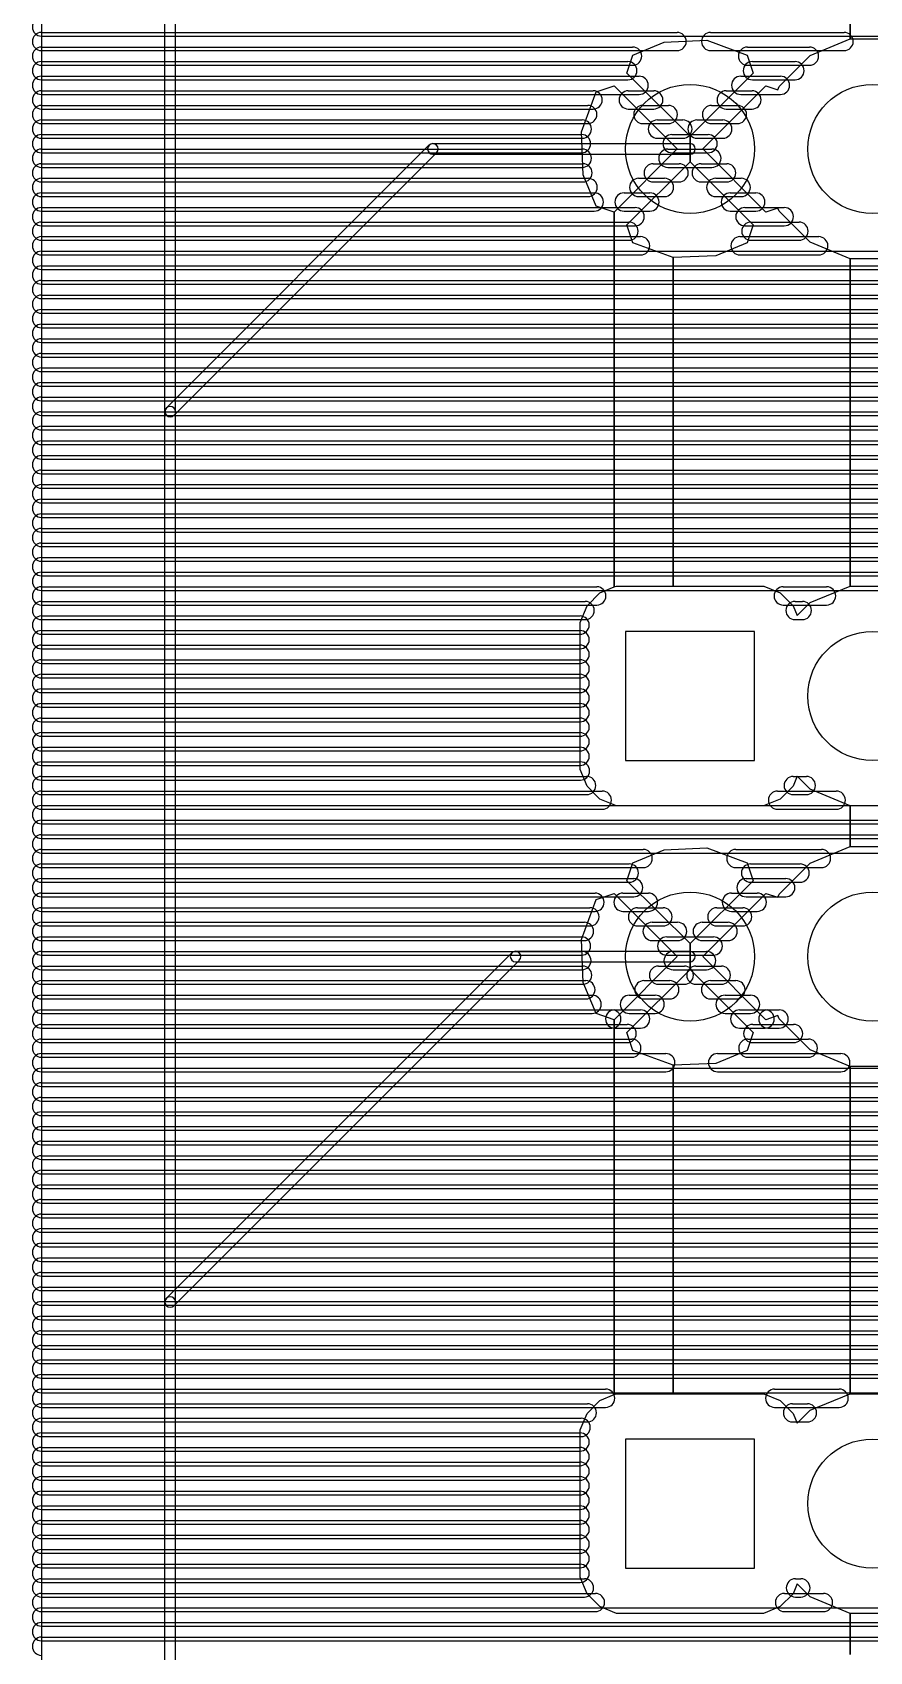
# Model space of a CAD drawing. Extents: x 25909 to 94169, y 14485 to 72115.
# Drawn here: x 77000 to 81592, y 50910 to 59790 of the extents above; entities that cross this region are included whole.
import ezdxf

# ---------------------------------------------------------------- set-up
doc = ezdxf.new("R2010")
doc.units = 0
doc.layers.add('BLACK', color=1, linetype='CONTINUOUS')

msp = doc.modelspace()

# ---------------------------------------------------------------- linework, layer by layer
at = {"layer": 'BLACK'}
for p, q in [((77050, 68150), (77050, 24288)), ((77727, 50702), (77727, 65820)), ((77785, 50702), (77785, 65820)), ((81486, 59754), (81486, 59977)), ((81486, 59977), (81486, 59754)), ((77050, 59790), (80536, 59790)), ((77050, 59790), (80536, 59790)), ((77050, 59770), (85948, 59770)), ((77050, 59770), (85948, 59770)), ((80720, 59790), (81452, 59790)), ((80720, 59790), (81452, 59790)), ((77050, 59710), (80292, 59710)), ((77050, 59710), (80292, 59710)), ((77050, 59690), (80536, 59690)), ((77050, 59690), (80536, 59690)), ((80294, 59666), (80465, 59737)), ((80465, 59737), (80700, 59747)), ((80700, 59747), (80920, 59666)), ((80720, 59690), (81452, 59690)), ((80720, 59690), (81452, 59690)), ((80922, 59710), (81262, 59710)), ((80922, 59710), (81262, 59710)), ((81266, 59663), (81486, 59754)), ((81486, 59754), (81728, 59754)), ((77050, 59630), (80266, 59630)), ((77050, 59630), (80266, 59630)), ((77050, 59610), (80292, 59610)), ((77050, 59610), (80292, 59610)), ((80261, 59567), (80294, 59666)), ((80920, 59666), (80953, 59567)), ((80922, 59610), (81262, 59610)), ((80922, 59610), (81262, 59610)), ((80949, 59630), (81183, 59630)), ((80949, 59630), (81183, 59630)), ((81096, 59493), (81266, 59663)), ((77050, 59550), (80328, 59550)), ((77050, 59550), (80328, 59550)), ((77050, 59530), (80266, 59530)), ((77050, 59530), (80266, 59530)), ((80092, 59464), (80191, 59497)), ((80191, 59497), (80536, 59151)), ((80607, 59222), (80261, 59567)), ((80953, 59567), (80607, 59222)), ((80678, 59151), (81023, 59497)), ((80885, 59550), (81103, 59550)), ((80885, 59550), (81103, 59550)), ((80949, 59530), (81183, 59530)), ((80949, 59530), (81183, 59530)), ((81023, 59497), (81088, 59476)), ((77050, 59470), (80076, 59470)), ((77050, 59470), (80076, 59470)), ((77050, 59450), (80328, 59450)), ((77050, 59450), (80328, 59450)), ((80011, 59244), (80092, 59464)), ((80268, 59470), (80408, 59470)), ((80268, 59470), (80408, 59470)), ((80805, 59470), (80947, 59470)), ((80805, 59470), (80947, 59470)), ((80885, 59450), (81103, 59450)), ((80885, 59450), (81103, 59450)), ((81088, 59476), (81096, 59493)), ((77050, 59390), (80046, 59390)), ((77050, 59390), (80046, 59390)), ((77050, 59370), (80076, 59370)), ((77050, 59370), (80076, 59370)), ((80268, 59370), (80408, 59370)), ((80268, 59370), (80408, 59370)), ((80348, 59390), (80488, 59390)), ((80348, 59390), (80488, 59390)), ((80725, 59390), (80867, 59390)), ((80725, 59390), (80867, 59390)), ((80805, 59370), (80947, 59370)), ((80805, 59370), (80947, 59370)), ((77050, 59310), (80016, 59310)), ((77050, 59310), (80016, 59310)), ((77050, 59290), (80046, 59290)), ((77050, 59290), (80046, 59290)), ((77050, 59230), (80012, 59230)), ((77050, 59230), (80012, 59230)), ((80021, 59009), (80011, 59244)), ((80348, 59290), (80488, 59290)), ((80348, 59290), (80488, 59290)), ((80428, 59310), (80568, 59310)), ((80428, 59310), (80568, 59310)), ((80508, 59230), (80706, 59230)), ((80508, 59230), (80706, 59230)), ((80645, 59310), (80787, 59310)), ((80645, 59310), (80787, 59310)), ((80725, 59290), (80867, 59290)), ((80725, 59290), (80867, 59290)), ((77050, 59210), (80016, 59210)), ((77050, 59210), (80016, 59210)), ((77050, 59150), (80016, 59150)), ((77050, 59150), (80016, 59150)), ((79175, 59171), (77736, 57732)), ((79197, 59180), (80607, 59180)), ((80536, 59151), (80191, 58805)), ((80428, 59210), (80568, 59210)), ((80428, 59210), (80568, 59210)), ((80485, 59150), (80727, 59150)), ((80485, 59150), (80727, 59150)), ((80607, 59080), (80607, 59222)), ((80607, 59222), (80607, 59080)), ((80645, 59210), (80787, 59210)), ((80645, 59210), (80787, 59210)), ((81023, 58805), (80678, 59151)), ((77050, 59130), (80012, 59130)), ((77050, 59130), (80012, 59130)), ((77050, 59070), (80020, 59070)), ((77050, 59070), (80020, 59070)), ((79216, 59130), (77777, 57691)), ((79197, 59122), (80607, 59122)), ((80261, 58735), (80607, 59080)), ((80405, 59070), (80547, 59070)), ((80405, 59070), (80547, 59070)), ((80508, 59130), (80706, 59130)), ((80508, 59130), (80706, 59130)), ((80607, 59080), (80953, 58735)), ((80668, 59070), (80808, 59070)), ((80668, 59070), (80808, 59070)), ((77050, 59050), (80016, 59050)), ((77050, 59050), (80016, 59050)), ((77050, 58990), (80048, 58990)), ((77050, 58990), (80048, 58990)), ((77050, 58970), (80020, 58970)), ((77050, 58970), (80020, 58970)), ((80092, 58838), (80021, 59009)), ((80325, 58990), (80467, 58990)), ((80325, 58990), (80467, 58990)), ((80405, 58970), (80547, 58970)), ((80405, 58970), (80547, 58970)), ((80485, 59050), (80727, 59050)), ((80485, 59050), (80727, 59050)), ((80668, 58970), (80808, 58970)), ((80668, 58970), (80808, 58970)), ((80748, 58990), (80888, 58990)), ((80748, 58990), (80888, 58990)), ((77050, 58910), (80082, 58910)), ((77050, 58910), (80082, 58910)), ((77050, 58890), (80048, 58890)), ((77050, 58890), (80048, 58890)), ((80245, 58910), (80387, 58910)), ((80245, 58910), (80387, 58910)), ((80325, 58890), (80467, 58890)), ((80325, 58890), (80467, 58890)), ((80748, 58890), (80888, 58890)), ((80748, 58890), (80888, 58890)), ((80828, 58910), (80968, 58910)), ((80828, 58910), (80968, 58910)), ((77050, 58830), (80306, 58830)), ((77050, 58830), (80306, 58830)), ((77050, 58810), (80082, 58810)), ((77050, 58810), (80082, 58810)), ((80191, 58805), (80092, 58838)), ((80191, 56749), (80191, 58805)), ((80191, 58805), (80191, 56749)), ((80245, 58810), (80387, 58810)), ((80245, 58810), (80387, 58810)), ((80828, 58810), (80968, 58810)), ((80828, 58810), (80968, 58810)), ((80908, 58830), (81124, 58830)), ((80908, 58830), (81124, 58830)), ((81088, 58827), (81023, 58805)), ((81095, 58810), (81088, 58827)), ((81265, 58640), (81095, 58810)), ((77050, 58750), (80272, 58750)), ((77050, 58750), (80272, 58750)), ((77050, 58730), (80306, 58730)), ((77050, 58730), (80306, 58730)), ((80294, 58636), (80261, 58735)), ((80908, 58730), (81124, 58730)), ((80908, 58730), (81124, 58730)), ((80953, 58735), (80920, 58636)), ((80941, 58750), (81205, 58750)), ((80941, 58750), (81205, 58750)), ((77050, 58670), (80336, 58670)), ((77050, 58670), (80336, 58670)), ((77050, 58650), (80272, 58650)), ((77050, 58650), (80272, 58650)), ((80514, 58555), (80294, 58636)), ((80920, 58636), (80749, 58565)), ((80881, 58670), (81313, 58670)), ((80881, 58670), (81313, 58670)), ((80941, 58650), (81205, 58650)), ((80941, 58650), (81205, 58650)), ((81486, 58548), (81265, 58640)), ((77050, 58590), (85948, 58590)), ((77050, 58590), (85948, 58590)), ((77050, 58570), (80336, 58570)), ((77050, 58570), (80336, 58570)), ((80749, 58565), (80514, 58555)), ((80514, 56754), (80514, 58555)), ((80514, 58555), (80514, 56754)), ((80881, 58570), (81313, 58570)), ((80881, 58570), (81313, 58570)), ((81486, 56754), (81486, 58548)), ((81726, 58548), (81486, 58548)), ((81486, 58548), (81486, 56754)), ((77050, 58510), (85948, 58510)), ((77050, 58510), (85948, 58510)), ((77050, 58490), (85948, 58490)), ((77050, 58490), (85948, 58490)), ((77050, 58430), (85948, 58430)), ((77050, 58430), (85948, 58430)), ((77050, 58410), (85948, 58410)), ((77050, 58410), (85948, 58410)), ((77050, 58350), (85948, 58350)), ((77050, 58350), (85948, 58350)), ((77050, 58330), (85948, 58330)), ((77050, 58330), (85948, 58330)), ((77050, 58270), (85948, 58270)), ((77050, 58270), (85948, 58270)), ((77050, 58250), (85948, 58250)), ((77050, 58250), (85948, 58250)), ((77050, 58190), (85948, 58190)), ((77050, 58190), (85948, 58190)), ((77050, 58170), (85948, 58170)), ((77050, 58170), (85948, 58170)), ((77050, 58110), (85948, 58110)), ((77050, 58110), (85948, 58110)), ((77050, 58090), (85948, 58090)), ((77050, 58090), (85948, 58090)), ((77050, 58030), (85948, 58030)), ((77050, 58030), (85948, 58030)), ((77050, 58010), (85948, 58010)), ((77050, 58010), (85948, 58010)), ((77050, 57950), (85948, 57950)), ((77050, 57950), (85948, 57950)), ((77050, 57930), (85948, 57930)), ((77050, 57930), (85948, 57930)), ((77050, 57870), (85948, 57870)), ((77050, 57870), (85948, 57870)), ((77050, 57850), (85948, 57850)), ((77050, 57850), (85948, 57850)), ((77050, 57790), (85948, 57790)), ((77050, 57790), (85948, 57790)), ((77050, 57770), (85948, 57770)), ((77050, 57770), (85948, 57770)), ((77050, 57710), (85948, 57710)), ((77050, 57710), (85948, 57710)), ((77050, 57690), (85948, 57690)), ((77050, 57690), (85948, 57690)), ((77050, 57630), (85948, 57630)), ((77050, 57630), (85948, 57630)), ((77727, 50702), (77727, 57710)), ((77785, 50702), (77785, 57710)), ((77050, 57610), (85948, 57610)), ((77050, 57610), (85948, 57610)), ((77050, 57550), (85948, 57550)), ((77050, 57550), (85948, 57550)), ((77050, 57530), (85948, 57530)), ((77050, 57530), (85948, 57530)), ((77050, 57470), (85948, 57470)), ((77050, 57470), (85948, 57470)), ((77050, 57450), (85948, 57450)), ((77050, 57450), (85948, 57450)), ((77050, 57390), (85948, 57390)), ((77050, 57390), (85948, 57390)), ((77050, 57370), (85948, 57370)), ((77050, 57370), (85948, 57370)), ((77050, 57310), (85948, 57310)), ((77050, 57310), (85948, 57310)), ((77050, 57290), (85948, 57290)), ((77050, 57290), (85948, 57290)), ((77050, 57230), (85948, 57230)), ((77050, 57230), (85948, 57230)), ((77050, 57210), (85948, 57210)), ((77050, 57210), (85948, 57210)), ((77050, 57150), (85948, 57150)), ((77050, 57150), (85948, 57150)), ((77050, 57130), (85948, 57130)), ((77050, 57130), (85948, 57130)), ((77050, 57070), (85948, 57070)), ((77050, 57070), (85948, 57070)), ((77050, 57050), (85948, 57050)), ((77050, 57050), (85948, 57050)), ((77050, 56990), (85948, 56990)), ((77050, 56990), (85948, 56990)), ((77050, 56970), (85948, 56970)), ((77050, 56970), (85948, 56970)), ((77050, 56910), (85948, 56910)), ((77050, 56910), (85948, 56910)), ((77050, 56890), (85948, 56890)), ((77050, 56890), (85948, 56890)), ((77050, 56830), (85948, 56830)), ((77050, 56830), (85948, 56830)), ((77050, 56810), (85948, 56810)), ((77050, 56810), (85948, 56810)), ((77050, 56750), (80096, 56750)), ((77050, 56750), (80096, 56750)), ((80112, 56716), (80191, 56749)), ((80191, 56749), (80204, 56754)), ((80204, 56754), (80514, 56754)), ((80514, 56754), (81011, 56754)), ((81011, 56754), (81102, 56716)), ((81118, 56750), (81356, 56750)), ((81118, 56750), (81356, 56750)), ((81266, 56663), (81486, 56754)), ((81486, 56754), (81728, 56754)), ((77050, 56730), (85948, 56730)), ((77050, 56730), (85948, 56730)), ((77050, 56670), (80032, 56670)), ((77050, 56670), (80032, 56670)), ((80042, 56646), (80112, 56716)), ((81102, 56716), (81172, 56646)), ((81183, 56670), (81223, 56670)), ((81183, 56670), (81223, 56670)), ((81194, 56592), (81266, 56663)), ((77050, 56650), (80096, 56650)), ((77050, 56650), (80096, 56650)), ((77050, 56590), (80004, 56590)), ((77050, 56590), (80004, 56590)), ((77050, 56570), (80032, 56570)), ((77050, 56570), (80032, 56570)), ((80004, 56555), (80042, 56646)), ((81118, 56650), (81356, 56650)), ((81118, 56650), (81356, 56650)), ((81172, 56646), (81194, 56592)), ((81183, 56570), (81223, 56570)), ((81183, 56570), (81223, 56570)), ((77050, 56510), (80004, 56510)), ((77050, 56510), (80004, 56510)), ((77050, 56490), (80004, 56490)), ((77050, 56490), (80004, 56490)), ((80004, 55748), (80004, 56555)), ((80961, 56505), (80253, 56505)), ((80253, 56505), (80253, 55797)), ((80961, 55797), (80961, 56505)), ((77050, 56430), (80004, 56430)), ((77050, 56430), (80004, 56430)), ((77050, 56410), (80004, 56410)), ((77050, 56410), (80004, 56410)), ((77050, 56350), (80004, 56350)), ((77050, 56350), (80004, 56350)), ((77050, 56330), (80004, 56330)), ((77050, 56330), (80004, 56330)), ((77050, 56270), (80004, 56270)), ((77050, 56270), (80004, 56270)), ((77050, 56250), (80004, 56250)), ((77050, 56250), (80004, 56250)), ((77050, 56190), (80004, 56190)), ((77050, 56190), (80004, 56190)), ((77050, 56170), (80004, 56170)), ((77050, 56170), (80004, 56170)), ((77050, 56110), (80004, 56110)), ((77050, 56110), (80004, 56110)), ((77050, 56090), (80004, 56090)), ((77050, 56090), (80004, 56090)), ((77050, 56030), (80004, 56030)), ((77050, 56030), (80004, 56030)), ((77050, 56010), (80004, 56010)), ((77050, 56010), (80004, 56010)), ((77050, 55950), (80004, 55950)), ((77050, 55950), (80004, 55950)), ((77050, 55930), (80004, 55930)), ((77050, 55930), (80004, 55930)), ((77050, 55870), (80004, 55870)), ((77050, 55870), (80004, 55870)), ((77050, 55850), (80004, 55850)), ((77050, 55850), (80004, 55850)), ((77050, 55790), (80006, 55790)), ((77050, 55790), (80006, 55790)), ((77050, 55770), (80004, 55770)), ((77050, 55770), (80004, 55770)), ((80253, 55797), (80961, 55797)), ((77050, 55710), (80040, 55710)), ((77050, 55710), (80040, 55710)), ((77050, 55690), (80006, 55690)), ((77050, 55690), (80006, 55690)), ((80042, 55656), (80004, 55748)), ((81194, 55711), (81172, 55656)), ((81173, 55710), (81245, 55710)), ((81173, 55710), (81245, 55710)), ((81265, 55640), (81194, 55711)), ((77050, 55630), (80126, 55630)), ((77050, 55630), (80126, 55630)), ((77050, 55610), (80040, 55610)), ((77050, 55610), (80040, 55610)), ((80112, 55586), (80042, 55656)), ((81087, 55630), (81409, 55630)), ((81087, 55630), (81409, 55630)), ((81172, 55656), (81102, 55586)), ((81173, 55610), (81245, 55610)), ((81173, 55610), (81245, 55610)), ((81486, 55548), (81265, 55640)), ((77050, 55550), (85948, 55550)), ((77050, 55550), (85948, 55550)), ((77050, 55530), (80126, 55530)), ((77050, 55530), (80126, 55530)), ((80203, 55548), (80112, 55586)), ((81010, 55548), (80203, 55548)), ((81102, 55586), (81010, 55548)), ((81087, 55530), (81409, 55530)), ((81087, 55530), (81409, 55530)), ((81486, 55325), (81486, 55548)), ((81726, 55548), (81486, 55548)), ((81486, 55548), (81486, 55325)), ((77050, 55470), (85948, 55470)), ((77050, 55470), (85948, 55470)), ((77050, 55450), (85948, 55450)), ((77050, 55450), (85948, 55450)), ((77050, 55390), (85948, 55390)), ((77050, 55390), (85948, 55390)), ((77050, 55370), (85948, 55370)), ((77050, 55370), (85948, 55370)), ((81266, 55234), (81486, 55325)), ((81486, 55325), (81728, 55325)), ((77050, 55310), (80350, 55310)), ((77050, 55310), (80350, 55310)), ((77050, 55290), (85948, 55290)), ((77050, 55290), (85948, 55290)), ((80261, 55138), (80294, 55237)), ((80294, 55237), (80465, 55308)), ((80465, 55308), (80700, 55318)), ((80700, 55318), (80920, 55237)), ((80858, 55310), (81328, 55310)), ((80858, 55310), (81328, 55310)), ((80920, 55237), (80953, 55138)), ((81096, 55064), (81266, 55234)), ((77050, 55230), (80274, 55230)), ((77050, 55230), (80274, 55230)), ((77050, 55210), (80350, 55210)), ((77050, 55210), (80350, 55210)), ((77050, 55150), (80298, 55150)), ((77050, 55150), (80298, 55150)), ((80858, 55210), (81328, 55210)), ((80858, 55210), (81328, 55210)), ((80914, 55150), (81132, 55150)), ((80914, 55150), (81132, 55150)), ((80939, 55230), (81211, 55230)), ((80939, 55230), (81211, 55230)), ((77050, 55130), (80274, 55130)), ((77050, 55130), (80274, 55130)), ((77050, 55070), (80086, 55070)), ((77050, 55070), (80086, 55070)), ((80092, 55035), (80191, 55068)), ((80191, 55068), (80536, 54722)), ((80239, 55070), (80379, 55070)), ((80239, 55070), (80379, 55070)), ((80607, 54793), (80261, 55138)), ((80953, 55138), (80607, 54793)), ((80678, 54722), (81023, 55068)), ((80834, 55070), (80976, 55070)), ((80834, 55070), (80976, 55070)), ((80939, 55130), (81211, 55130)), ((80939, 55130), (81211, 55130)), ((81023, 55068), (81088, 55047)), ((81088, 55047), (81096, 55064)), ((77050, 55050), (80298, 55050)), ((77050, 55050), (80298, 55050)), ((77050, 54990), (80058, 54990)), ((77050, 54990), (80058, 54990)), ((77050, 54970), (80086, 54970)), ((77050, 54970), (80086, 54970)), ((80011, 54815), (80092, 55035)), ((80239, 54970), (80379, 54970)), ((80239, 54970), (80379, 54970)), ((80319, 54990), (80459, 54990)), ((80319, 54990), (80459, 54990)), ((80754, 54990), (80896, 54990)), ((80754, 54990), (80896, 54990)), ((80834, 54970), (80976, 54970)), ((80834, 54970), (80976, 54970)), ((80914, 55050), (81132, 55050)), ((80914, 55050), (81132, 55050)), ((77050, 54910), (80028, 54910)), ((77050, 54910), (80028, 54910)), ((77050, 54890), (80058, 54890)), ((77050, 54890), (80058, 54890)), ((80319, 54890), (80459, 54890)), ((80319, 54890), (80459, 54890)), ((80399, 54910), (80539, 54910)), ((80399, 54910), (80539, 54910)), ((80674, 54910), (80816, 54910)), ((80674, 54910), (80816, 54910)), ((80754, 54890), (80896, 54890)), ((80754, 54890), (80896, 54890)), ((77050, 54830), (80012, 54830)), ((77050, 54830), (80012, 54830)), ((77050, 54810), (80028, 54810)), ((77050, 54810), (80028, 54810)), ((80021, 54580), (80011, 54815)), ((80399, 54810), (80539, 54810)), ((80399, 54810), (80539, 54810)), ((80479, 54830), (80735, 54830)), ((80479, 54830), (80735, 54830)), ((80607, 54651), (80607, 54793)), ((80607, 54793), (80607, 54651)), ((80674, 54810), (80816, 54810)), ((80674, 54810), (80816, 54810)), ((77050, 54750), (80014, 54750)), ((77050, 54750), (80014, 54750)), ((77050, 54730), (80012, 54730)), ((77050, 54730), (80012, 54730)), ((79629, 54742), (77736, 52849)), ((79670, 54701), (77777, 52808)), ((79650, 54751), (80606, 54751)), ((80536, 54722), (80191, 54376)), ((80479, 54730), (80735, 54730)), ((80479, 54730), (80735, 54730)), ((80514, 54750), (80698, 54750)), ((80514, 54750), (80698, 54750)), ((81023, 54376), (80678, 54722)), ((77050, 54670), (80018, 54670)), ((77050, 54670), (80018, 54670)), ((77050, 54650), (80014, 54650)), ((77050, 54650), (80014, 54650)), ((79650, 54693), (80606, 54693)), ((80261, 54306), (80607, 54651)), ((80434, 54670), (80576, 54670)), ((80434, 54670), (80576, 54670)), ((80514, 54650), (80698, 54650)), ((80514, 54650), (80698, 54650)), ((80607, 54651), (80953, 54306)), ((80639, 54670), (80779, 54670)), ((80639, 54670), (80779, 54670)), ((77050, 54590), (80036, 54590)), ((77050, 54590), (80036, 54590)), ((77050, 54570), (80018, 54570)), ((77050, 54570), (80018, 54570)), ((80092, 54409), (80021, 54580)), ((80354, 54590), (80496, 54590)), ((80354, 54590), (80496, 54590)), ((80434, 54570), (80576, 54570)), ((80434, 54570), (80576, 54570)), ((80639, 54570), (80779, 54570)), ((80639, 54570), (80779, 54570)), ((80719, 54590), (80859, 54590)), ((80719, 54590), (80859, 54590)), ((77050, 54510), (80070, 54510)), ((77050, 54510), (80070, 54510)), ((77050, 54490), (80036, 54490)), ((77050, 54490), (80036, 54490)), ((80274, 54510), (80416, 54510)), ((80274, 54510), (80416, 54510)), ((80354, 54490), (80496, 54490)), ((80354, 54490), (80496, 54490)), ((80719, 54490), (80859, 54490)), ((80719, 54490), (80859, 54490)), ((80799, 54510), (80939, 54510)), ((80799, 54510), (80939, 54510)), ((77050, 54430), (80178, 54430)), ((77050, 54430), (80178, 54430)), ((77050, 54410), (80070, 54410)), ((77050, 54410), (80070, 54410)), ((77050, 54350), (80262, 54350)), ((77050, 54350), (80262, 54350)), ((80191, 54376), (80092, 54409)), ((80191, 52320), (80191, 54376)), ((80191, 54376), (80191, 52320)), ((80194, 54430), (80336, 54430)), ((80194, 54430), (80336, 54430)), ((80274, 54410), (80416, 54410)), ((80274, 54410), (80416, 54410)), ((80799, 54410), (80939, 54410)), ((80799, 54410), (80939, 54410)), ((80879, 54430), (81019, 54430)), ((80879, 54430), (81019, 54430)), ((80951, 54350), (81175, 54350)), ((80951, 54350), (81175, 54350)), ((81088, 54398), (81023, 54376)), ((81034, 54430), (81096, 54430)), ((81034, 54430), (81096, 54430)), ((81095, 54381), (81088, 54398)), ((81265, 54211), (81095, 54381)), ((77050, 54330), (80178, 54330)), ((77050, 54330), (80178, 54330)), ((77050, 54270), (80288, 54270)), ((77050, 54270), (80288, 54270)), ((80194, 54330), (80336, 54330)), ((80194, 54330), (80336, 54330)), ((80294, 54207), (80261, 54306)), ((80879, 54330), (81019, 54330)), ((80879, 54330), (81019, 54330)), ((80953, 54306), (80920, 54207)), ((80924, 54270), (81256, 54270)), ((80924, 54270), (81256, 54270)), ((81034, 54330), (81096, 54330)), ((81034, 54330), (81096, 54330)), ((77050, 54250), (80262, 54250)), ((77050, 54250), (80262, 54250)), ((77050, 54190), (80474, 54190)), ((77050, 54190), (80474, 54190)), ((77050, 54170), (80288, 54170)), ((77050, 54170), (80288, 54170)), ((80514, 54126), (80294, 54207)), ((80920, 54207), (80749, 54136)), ((80758, 54190), (81434, 54190)), ((80758, 54190), (81434, 54190)), ((80924, 54170), (81256, 54170)), ((80924, 54170), (81256, 54170)), ((80951, 54250), (81175, 54250)), ((80951, 54250), (81175, 54250)), ((81486, 54119), (81265, 54211)), ((77050, 54110), (85948, 54110)), ((77050, 54110), (85948, 54110)), ((77050, 54090), (80474, 54090)), ((77050, 54090), (80474, 54090)), ((80749, 54136), (80514, 54126)), ((80514, 52325), (80514, 54126)), ((80514, 54126), (80514, 52325)), ((80758, 54090), (81434, 54090)), ((80758, 54090), (81434, 54090)), ((81486, 52325), (81486, 54119)), ((81726, 54119), (81486, 54119)), ((81486, 54119), (81486, 52325)), ((77050, 54030), (85948, 54030)), ((77050, 54030), (85948, 54030)), ((77050, 54010), (85948, 54010)), ((77050, 54010), (85948, 54010)), ((77050, 53950), (85948, 53950)), ((77050, 53950), (85948, 53950)), ((77050, 53930), (85948, 53930)), ((77050, 53930), (85948, 53930)), ((77050, 53870), (85948, 53870)), ((77050, 53870), (85948, 53870)), ((77050, 53850), (85948, 53850)), ((77050, 53850), (85948, 53850)), ((77050, 53790), (85948, 53790)), ((77050, 53790), (85948, 53790)), ((77050, 53770), (85948, 53770)), ((77050, 53770), (85948, 53770)), ((77050, 53710), (85948, 53710)), ((77050, 53710), (85948, 53710)), ((77050, 53690), (85948, 53690)), ((77050, 53690), (85948, 53690)), ((77050, 53630), (85948, 53630)), ((77050, 53630), (85948, 53630)), ((77050, 53610), (85948, 53610)), ((77050, 53610), (85948, 53610)), ((77050, 53550), (85948, 53550)), ((77050, 53550), (85948, 53550)), ((77050, 53530), (85948, 53530)), ((77050, 53530), (85948, 53530)), ((77050, 53470), (85948, 53470)), ((77050, 53470), (85948, 53470)), ((77050, 53450), (85948, 53450)), ((77050, 53450), (85948, 53450)), ((77050, 53390), (85948, 53390)), ((77050, 53390), (85948, 53390)), ((77050, 53370), (85948, 53370)), ((77050, 53370), (85948, 53370)), ((77050, 53310), (85948, 53310)), ((77050, 53310), (85948, 53310)), ((77050, 53290), (85948, 53290)), ((77050, 53290), (85948, 53290)), ((77050, 53230), (85948, 53230)), ((77050, 53230), (85948, 53230)), ((77050, 53210), (85948, 53210)), ((77050, 53210), (85948, 53210)), ((77050, 53150), (85948, 53150)), ((77050, 53150), (85948, 53150)), ((77050, 53130), (85948, 53130)), ((77050, 53130), (85948, 53130)), ((77050, 53070), (85948, 53070)), ((77050, 53070), (85948, 53070)), ((77050, 53050), (85948, 53050)), ((77050, 53050), (85948, 53050)), ((77050, 52990), (85948, 52990)), ((77050, 52990), (85948, 52990)), ((77050, 52970), (85948, 52970)), ((77050, 52970), (85948, 52970)), ((77050, 52910), (85948, 52910)), ((77050, 52910), (85948, 52910)), ((77050, 52890), (85948, 52890)), ((77050, 52890), (85948, 52890)), ((77050, 52830), (85948, 52830)), ((77050, 52830), (85948, 52830)), ((77050, 52810), (85948, 52810)), ((77050, 52810), (85948, 52810)), ((77050, 52750), (85948, 52750)), ((77050, 52750), (85948, 52750)), ((77727, 50702), (77727, 52828)), ((77785, 50702), (77785, 52828)), ((77050, 52730), (85948, 52730)), ((77050, 52730), (85948, 52730)), ((77050, 52670), (85948, 52670)), ((77050, 52670), (85948, 52670)), ((77050, 52650), (85948, 52650)), ((77050, 52650), (85948, 52650)), ((77050, 52590), (85948, 52590)), ((77050, 52590), (85948, 52590)), ((77050, 52570), (85948, 52570)), ((77050, 52570), (85948, 52570)), ((77050, 52510), (85948, 52510)), ((77050, 52510), (85948, 52510)), ((77050, 52490), (85948, 52490)), ((77050, 52490), (85948, 52490)), ((77050, 52430), (85948, 52430)), ((77050, 52430), (85948, 52430)), ((77050, 52410), (85948, 52410)), ((77050, 52410), (85948, 52410)), ((77050, 52350), (80144, 52350)), ((77050, 52350), (80144, 52350)), ((77050, 52330), (85948, 52330)), ((77050, 52330), (85948, 52330)), ((80112, 52287), (80191, 52320)), ((80191, 52320), (80204, 52325)), ((80204, 52325), (80514, 52325)), ((80514, 52325), (81011, 52325)), ((81011, 52325), (81102, 52287)), ((81071, 52350), (81425, 52350)), ((81071, 52350), (81425, 52350)), ((81266, 52234), (81486, 52325)), ((81486, 52325), (81728, 52325)), ((77050, 52270), (80044, 52270)), ((77050, 52270), (80044, 52270)), ((77050, 52250), (80144, 52250)), ((77050, 52250), (80144, 52250)), ((80004, 52126), (80042, 52217)), ((80042, 52217), (80112, 52287)), ((81071, 52250), (81425, 52250)), ((81071, 52250), (81425, 52250)), ((81102, 52287), (81172, 52217)), ((81169, 52270), (81251, 52270)), ((81169, 52270), (81251, 52270)), ((81172, 52217), (81194, 52163)), ((81194, 52163), (81266, 52234)), ((77050, 52190), (80010, 52190)), ((77050, 52190), (80010, 52190)), ((77050, 52170), (80044, 52170)), ((77050, 52170), (80044, 52170)), ((80004, 51319), (80004, 52126)), ((81169, 52170), (81251, 52170)), ((81169, 52170), (81251, 52170)), ((77050, 52110), (80004, 52110)), ((77050, 52110), (80004, 52110)), ((77050, 52090), (80010, 52090)), ((77050, 52090), (80010, 52090)), ((80961, 52076), (80253, 52076)), ((80253, 52076), (80253, 51368)), ((80961, 51368), (80961, 52076)), ((77050, 52030), (80004, 52030)), ((77050, 52030), (80004, 52030)), ((77050, 52010), (80004, 52010)), ((77050, 52010), (80004, 52010)), ((77050, 51950), (80004, 51950)), ((77050, 51950), (80004, 51950)), ((77050, 51930), (80004, 51930)), ((77050, 51930), (80004, 51930)), ((77050, 51870), (80004, 51870)), ((77050, 51870), (80004, 51870)), ((77050, 51850), (80004, 51850)), ((77050, 51850), (80004, 51850)), ((77050, 51790), (80004, 51790)), ((77050, 51790), (80004, 51790)), ((77050, 51770), (80004, 51770)), ((77050, 51770), (80004, 51770)), ((77050, 51710), (80004, 51710)), ((77050, 51710), (80004, 51710)), ((77050, 51690), (80004, 51690)), ((77050, 51690), (80004, 51690)), ((77050, 51630), (80004, 51630)), ((77050, 51630), (80004, 51630)), ((77050, 51610), (80004, 51610)), ((77050, 51610), (80004, 51610)), ((77050, 51550), (80004, 51550)), ((77050, 51550), (80004, 51550)), ((77050, 51530), (80004, 51530)), ((77050, 51530), (80004, 51530)), ((77050, 51470), (80004, 51470)), ((77050, 51470), (80004, 51470)), ((77050, 51450), (80004, 51450)), ((77050, 51450), (80004, 51450)), ((77050, 51390), (80004, 51390)), ((77050, 51390), (80004, 51390)), ((77050, 51370), (80004, 51370)), ((77050, 51370), (80004, 51370)), ((80253, 51368), (80961, 51368)), ((77050, 51310), (80028, 51310)), ((77050, 51310), (80028, 51310)), ((77050, 51290), (80004, 51290)), ((77050, 51290), (80004, 51290)), ((80042, 51227), (80004, 51319)), ((81194, 51282), (81172, 51227)), ((81185, 51310), (81215, 51310)), ((81185, 51310), (81215, 51310)), ((81265, 51211), (81194, 51282)), ((77050, 51230), (80088, 51230)), ((77050, 51230), (80088, 51230)), ((77050, 51210), (80028, 51210)), ((77050, 51210), (80028, 51210)), ((77050, 51150), (85948, 51150)), ((77050, 51150), (85948, 51150)), ((80112, 51157), (80042, 51227)), ((80203, 51119), (80112, 51157)), ((81102, 51157), (81010, 51119)), ((81172, 51227), (81102, 51157)), ((81125, 51230), (81339, 51230)), ((81125, 51230), (81339, 51230)), ((81185, 51210), (81215, 51210)), ((81185, 51210), (81215, 51210)), ((81486, 51119), (81265, 51211)), ((77050, 51130), (80088, 51130)), ((77050, 51130), (80088, 51130)), ((77050, 51070), (85948, 51070)), ((77050, 51070), (85948, 51070)), ((81010, 51119), (80203, 51119)), ((81125, 51130), (81339, 51130)), ((81125, 51130), (81339, 51130)), ((81486, 50895), (81486, 51119)), ((81726, 51119), (81486, 51119)), ((81486, 51119), (81486, 50895)), ((77050, 51050), (85948, 51050)), ((77050, 51050), (85948, 51050)), ((77050, 50990), (85948, 50990)), ((77050, 50990), (85948, 50990)), ((77050, 50970), (85948, 50970)), ((77050, 50970), (85948, 50970))]:
    msp.add_line(p, q, dxfattribs=at)
for centre in [(80607, 59151), (81607, 59151), (81607, 56151), (80607, 54722), (81607, 54722), (81607, 51722)]:
    msp.add_circle(centre, 354, dxfattribs=at)
for centre, radius, start, end in [((77050, 59820), 50, 90, 270), ((77050, 59820), 50, 90, 270), ((77050, 59740), 50, 90, 270), ((77050, 59740), 50, 90, 270), ((80536, 59740), 50, 270, 450), ((80536, 59740), 50, 270, 450), ((80720, 59740), 50, 90, 270), ((80720, 59740), 50, 90, 270), ((81452, 59740), 50, 270, 450), ((81452, 59740), 50, 270, 450), ((77050, 59660), 50, 90, 270), ((77050, 59660), 50, 90, 270), ((80292, 59660), 50, 270, 450), ((80292, 59660), 50, 270, 450), ((80922, 59660), 50, 90, 270), ((80922, 59660), 50, 90, 270), ((81262, 59660), 50, 270, 450), ((81262, 59660), 50, 270, 450), ((77050, 59580), 50, 90, 270), ((77050, 59580), 50, 90, 270), ((80266, 59580), 50, 270, 450), ((80266, 59580), 50, 270, 450), ((80949, 59580), 50, 90, 270), ((80949, 59580), 50, 90, 270), ((81183, 59580), 50, 270, 450), ((81183, 59580), 50, 270, 450), ((77050, 59500), 50, 90, 270), ((77050, 59500), 50, 90, 270), ((80328, 59500), 50, 270, 450), ((80328, 59500), 50, 270, 450), ((80885, 59500), 50, 90, 270), ((80885, 59500), 50, 90, 270), ((81103, 59500), 50, 270, 450), ((81103, 59500), 50, 270, 450), ((77050, 59420), 50, 90, 270), ((77050, 59420), 50, 90, 270), ((80076, 59420), 50, 270, 450), ((80076, 59420), 50, 270, 450), ((80268, 59420), 50, 90, 270), ((80268, 59420), 50, 90, 270), ((80408, 59420), 50, 270, 450), ((80408, 59420), 50, 270, 450), ((80805, 59420), 50, 90, 270), ((80805, 59420), 50, 90, 270), ((80947, 59420), 50, 270, 450), ((80947, 59420), 50, 270, 450), ((77050, 59340), 50, 90, 270), ((77050, 59340), 50, 90, 270), ((80046, 59340), 50, 270, 450), ((80046, 59340), 50, 270, 450), ((80348, 59340), 50, 90, 270), ((80348, 59340), 50, 90, 270), ((80488, 59340), 50, 270, 450), ((80488, 59340), 50, 270, 450), ((80725, 59340), 50, 90, 270), ((80725, 59340), 50, 90, 270), ((80867, 59340), 50, 270, 450), ((80867, 59340), 50, 270, 450), ((77050, 59260), 50, 90, 270), ((77050, 59260), 50, 90, 270), ((77050, 59180), 50, 90, 270), ((77050, 59180), 50, 90, 270), ((80012, 59180), 50, 270, 450), ((80012, 59180), 50, 270, 450), ((80016, 59260), 50, 270, 450), ((80016, 59260), 50, 270, 450), ((80428, 59260), 50, 90, 270), ((80428, 59260), 50, 90, 270), ((80508, 59180), 50, 90, 270), ((80508, 59180), 50, 90, 270), ((80568, 59260), 50, 270, 450), ((80568, 59260), 50, 270, 450), ((80645, 59260), 50, 90, 270), ((80645, 59260), 50, 90, 270), ((80706, 59180), 50, 270, 450), ((80706, 59180), 50, 270, 450), ((80787, 59260), 50, 270, 450), ((80787, 59260), 50, 270, 450), ((77050, 59100), 50, 90, 270), ((77050, 59100), 50, 90, 270), ((79197, 59151), 29, 90, 270), ((79196, 59151), 29, -45, 135), ((80016, 59100), 50, 270, 450), ((80016, 59100), 50, 270, 450), ((80485, 59100), 50, 90, 270), ((80485, 59100), 50, 90, 270), ((80607, 59151), 29, 270, 450), ((80727, 59100), 50, 270, 450), ((80727, 59100), 50, 270, 450), ((77050, 59020), 50, 90, 270), ((77050, 59020), 50, 90, 270), ((80020, 59020), 50, 270, 450), ((80020, 59020), 50, 270, 450), ((80405, 59020), 50, 90, 270), ((80405, 59020), 50, 90, 270), ((80547, 59020), 50, 270, 450), ((80547, 59020), 50, 270, 450), ((80668, 59020), 50, 90, 270), ((80668, 59020), 50, 90, 270), ((80808, 59020), 50, 270, 450), ((80808, 59020), 50, 270, 450), ((77050, 58940), 50, 90, 270), ((77050, 58940), 50, 90, 270), ((80048, 58940), 50, 270, 450), ((80048, 58940), 50, 270, 450), ((80325, 58940), 50, 90, 270), ((80325, 58940), 50, 90, 270), ((80467, 58940), 50, 270, 450), ((80467, 58940), 50, 270, 450), ((80748, 58940), 50, 90, 270), ((80748, 58940), 50, 90, 270), ((80888, 58940), 50, 270, 450), ((80888, 58940), 50, 270, 450), ((77050, 58860), 50, 90, 270), ((77050, 58860), 50, 90, 270), ((80082, 58860), 50, 270, 450), ((80082, 58860), 50, 270, 450), ((80245, 58860), 50, 90, 270), ((80245, 58860), 50, 90, 270), ((80387, 58860), 50, 270, 450), ((80387, 58860), 50, 270, 450), ((80828, 58860), 50, 90, 270), ((80828, 58860), 50, 90, 270), ((80968, 58860), 50, 270, 450), ((80968, 58860), 50, 270, 450), ((77050, 58780), 50, 90, 270), ((77050, 58780), 50, 90, 270), ((80306, 58780), 50, 270, 450), ((80306, 58780), 50, 270, 450), ((80908, 58780), 50, 90, 270), ((80908, 58780), 50, 90, 270), ((81124, 58780), 50, 270, 450), ((81124, 58780), 50, 270, 450), ((77050, 58700), 50, 90, 270), ((77050, 58700), 50, 90, 270), ((80272, 58700), 50, 270, 450), ((80272, 58700), 50, 270, 450), ((80941, 58700), 50, 90, 270), ((80941, 58700), 50, 90, 270), ((81205, 58700), 50, 270, 450), ((81205, 58700), 50, 270, 450), ((77050, 58620), 50, 90, 270), ((77050, 58620), 50, 90, 270), ((80336, 58620), 50, 270, 450), ((80336, 58620), 50, 270, 450), ((80881, 58620), 50, 90, 270), ((80881, 58620), 50, 90, 270), ((81313, 58620), 50, 270, 450), ((81313, 58620), 50, 270, 450), ((77050, 58540), 50, 90, 270), ((77050, 58540), 50, 90, 270), ((77050, 58460), 50, 90, 270), ((77050, 58460), 50, 90, 270), ((77050, 58380), 50, 90, 270), ((77050, 58380), 50, 90, 270), ((77050, 58300), 50, 90, 270), ((77050, 58300), 50, 90, 270), ((77050, 58220), 50, 90, 270), ((77050, 58220), 50, 90, 270), ((77050, 58140), 50, 90, 270), ((77050, 58140), 50, 90, 270), ((77050, 58060), 50, 90, 270), ((77050, 58060), 50, 90, 270), ((77050, 57980), 50, 90, 270), ((77050, 57980), 50, 90, 270), ((77050, 57900), 50, 90, 270), ((77050, 57900), 50, 90, 270), ((77050, 57820), 50, 90, 270), ((77050, 57820), 50, 90, 270), ((77050, 57740), 50, 90, 270), ((77050, 57740), 50, 90, 270), ((77756, 57710), 29, 360, 540), ((77756, 57711), 29, 135, 315), ((77050, 57660), 50, 90, 270), ((77050, 57660), 50, 90, 270), ((77050, 57580), 50, 90, 270), ((77050, 57580), 50, 90, 270), ((77050, 57500), 50, 90, 270), ((77050, 57500), 50, 90, 270), ((77050, 57420), 50, 90, 270), ((77050, 57420), 50, 90, 270), ((77050, 57340), 50, 90, 270), ((77050, 57340), 50, 90, 270), ((77050, 57260), 50, 90, 270), ((77050, 57260), 50, 90, 270), ((77050, 57180), 50, 90, 270), ((77050, 57180), 50, 90, 270), ((77050, 57100), 50, 90, 270), ((77050, 57100), 50, 90, 270), ((77050, 57020), 50, 90, 270), ((77050, 57020), 50, 90, 270), ((77050, 56940), 50, 90, 270), ((77050, 56940), 50, 90, 270), ((77050, 56860), 50, 90, 270), ((77050, 56860), 50, 90, 270), ((77050, 56780), 50, 90, 270), ((77050, 56780), 50, 90, 270), ((77050, 56700), 50, 90, 270), ((77050, 56700), 50, 90, 270), ((80096, 56700), 50, 270, 450), ((80096, 56700), 50, 270, 450), ((81118, 56700), 50, 90, 270), ((81118, 56700), 50, 90, 270), ((81356, 56700), 50, 270, 450), ((81356, 56700), 50, 270, 450), ((77050, 56620), 50, 90, 270), ((77050, 56620), 50, 90, 270), ((80032, 56620), 50, 270, 450), ((80032, 56620), 50, 270, 450), ((81183, 56620), 50, 90, 270), ((81183, 56620), 50, 90, 270), ((81223, 56620), 50, 270, 450), ((81223, 56620), 50, 270, 450), ((77050, 56540), 50, 90, 270), ((77050, 56540), 50, 90, 270), ((80004, 56540), 50, 270, 450), ((80004, 56540), 50, 270, 450), ((77050, 56460), 50, 90, 270), ((77050, 56460), 50, 90, 270), ((80004, 56460), 50, 270, 450), ((80004, 56460), 50, 270, 450), ((77050, 56380), 50, 90, 270), ((77050, 56380), 50, 90, 270), ((80004, 56380), 50, 270, 450), ((80004, 56380), 50, 270, 450), ((77050, 56300), 50, 90, 270), ((77050, 56300), 50, 90, 270), ((80004, 56300), 50, 270, 450), ((80004, 56300), 50, 270, 450), ((77050, 56220), 50, 90, 270), ((77050, 56220), 50, 90, 270), ((80004, 56220), 50, 270, 450), ((80004, 56220), 50, 270, 450), ((77050, 56140), 50, 90, 270), ((77050, 56140), 50, 90, 270), ((80004, 56140), 50, 270, 450), ((80004, 56140), 50, 270, 450), ((77050, 56060), 50, 90, 270), ((77050, 56060), 50, 90, 270), ((80004, 56060), 50, 270, 450), ((80004, 56060), 50, 270, 450), ((77050, 55980), 50, 90, 270), ((77050, 55980), 50, 90, 270), ((77050, 55900), 50, 90, 270), ((77050, 55900), 50, 90, 270), ((80004, 55980), 50, 270, 450), ((80004, 55980), 50, 270, 450), ((80004, 55900), 50, 270, 450), ((80004, 55900), 50, 270, 450), ((77050, 55820), 50, 90, 270), ((77050, 55820), 50, 90, 270), ((80004, 55820), 50, 270, 450), ((80004, 55820), 50, 270, 450), ((77050, 55740), 50, 90, 270), ((77050, 55740), 50, 90, 270), ((80006, 55740), 50, 270, 450), ((80006, 55740), 50, 270, 450), ((77050, 55660), 50, 90, 270), ((77050, 55660), 50, 90, 270), ((80040, 55660), 50, 270, 450), ((80040, 55660), 50, 270, 450), ((81173, 55660), 50, 90, 270), ((81173, 55660), 50, 90, 270), ((81245, 55660), 50, 270, 450), ((81245, 55660), 50, 270, 450), ((77050, 55580), 50, 90, 270), ((77050, 55580), 50, 90, 270), ((80126, 55580), 50, 270, 450), ((80126, 55580), 50, 270, 450), ((81087, 55580), 50, 90, 270), ((81087, 55580), 50, 90, 270), ((81409, 55580), 50, 270, 450), ((81409, 55580), 50, 270, 450), ((77050, 55500), 50, 90, 270), ((77050, 55500), 50, 90, 270), ((77050, 55420), 50, 90, 270), ((77050, 55420), 50, 90, 270), ((77050, 55340), 50, 90, 270), ((77050, 55340), 50, 90, 270), ((77050, 55260), 50, 90, 270), ((77050, 55260), 50, 90, 270), ((80350, 55260), 50, 270, 450), ((80350, 55260), 50, 270, 450), ((80858, 55260), 50, 90, 270), ((80858, 55260), 50, 90, 270), ((81328, 55260), 50, 270, 450), ((81328, 55260), 50, 270, 450), ((77050, 55180), 50, 90, 270), ((77050, 55180), 50, 90, 270), ((77050, 55100), 50, 90, 270), ((77050, 55100), 50, 90, 270), ((80274, 55180), 50, 270, 450), ((80274, 55180), 50, 270, 450), ((80298, 55100), 50, 270, 450), ((80298, 55100), 50, 270, 450), ((80914, 55100), 50, 90, 270), ((80914, 55100), 50, 90, 270), ((80939, 55180), 50, 90, 270), ((80939, 55180), 50, 90, 270), ((81132, 55100), 50, 270, 450), ((81132, 55100), 50, 270, 450), ((81211, 55180), 50, 270, 450), ((81211, 55180), 50, 270, 450), ((77050, 55020), 50, 90, 270), ((77050, 55020), 50, 90, 270), ((80086, 55020), 50, 270, 450), ((80086, 55020), 50, 270, 450), ((80239, 55020), 50, 90, 270), ((80239, 55020), 50, 90, 270), ((80379, 55020), 50, 270, 450), ((80379, 55020), 50, 270, 450), ((80834, 55020), 50, 90, 270), ((80834, 55020), 50, 90, 270), ((80976, 55020), 50, 270, 450), ((80976, 55020), 50, 270, 450), ((77050, 54940), 50, 90, 270), ((77050, 54940), 50, 90, 270), ((80058, 54940), 50, 270, 450), ((80058, 54940), 50, 270, 450), ((80319, 54940), 50, 90, 270), ((80319, 54940), 50, 90, 270), ((80459, 54940), 50, 270, 450), ((80459, 54940), 50, 270, 450), ((80754, 54940), 50, 90, 270), ((80754, 54940), 50, 90, 270), ((80896, 54940), 50, 270, 450), ((80896, 54940), 50, 270, 450), ((77050, 54860), 50, 90, 270), ((77050, 54860), 50, 90, 270), ((80028, 54860), 50, 270, 450), ((80028, 54860), 50, 270, 450), ((80399, 54860), 50, 90, 270), ((80399, 54860), 50, 90, 270), ((80539, 54860), 50, 270, 450), ((80539, 54860), 50, 270, 450), ((80674, 54860), 50, 90, 270), ((80674, 54860), 50, 90, 270), ((80816, 54860), 50, 270, 450), ((80816, 54860), 50, 270, 450), ((77050, 54780), 50, 90, 270), ((77050, 54780), 50, 90, 270), ((80012, 54780), 50, 270, 450), ((80012, 54780), 50, 270, 450), ((80479, 54780), 50, 90, 270), ((80479, 54780), 50, 90, 270), ((80735, 54780), 50, 270, 450), ((80735, 54780), 50, 270, 450), ((77050, 54700), 50, 90, 270), ((77050, 54700), 50, 90, 270), ((79650, 54722), 29, 90, 270), ((79650, 54722), 29, -45, 135), ((80014, 54700), 50, 270, 450), ((80014, 54700), 50, 270, 450), ((80514, 54700), 50, 90, 270), ((80514, 54700), 50, 90, 270), ((80606, 54722), 29, 270, 450), ((80698, 54700), 50, 270, 450), ((80698, 54700), 50, 270, 450), ((77050, 54620), 50, 90, 270), ((77050, 54620), 50, 90, 270), ((80018, 54620), 50, 270, 450), ((80018, 54620), 50, 270, 450), ((80434, 54620), 50, 90, 270), ((80434, 54620), 50, 90, 270), ((80576, 54620), 50, 270, 450), ((80576, 54620), 50, 270, 450), ((80639, 54620), 50, 90, 270), ((80639, 54620), 50, 90, 270), ((80779, 54620), 50, 270, 450), ((80779, 54620), 50, 270, 450), ((77050, 54540), 50, 90, 270), ((77050, 54540), 50, 90, 270), ((80036, 54540), 50, 270, 450), ((80036, 54540), 50, 270, 450), ((80354, 54540), 50, 90, 270), ((80354, 54540), 50, 90, 270), ((80496, 54540), 50, 270, 450), ((80496, 54540), 50, 270, 450), ((80719, 54540), 50, 90, 270), ((80719, 54540), 50, 90, 270), ((80859, 54540), 50, 270, 450), ((80859, 54540), 50, 270, 450), ((77050, 54460), 50, 90, 270), ((77050, 54460), 50, 90, 270), ((80070, 54460), 50, 270, 450), ((80070, 54460), 50, 270, 450), ((80274, 54460), 50, 90, 270), ((80274, 54460), 50, 90, 270), ((80416, 54460), 50, 270, 450), ((80416, 54460), 50, 270, 450), ((80799, 54460), 50, 90, 270), ((80799, 54460), 50, 90, 270), ((80939, 54460), 50, 270, 450), ((80939, 54460), 50, 270, 450), ((77050, 54380), 50, 90, 270), ((77050, 54380), 50, 90, 270), ((77050, 54300), 50, 90, 270), ((77050, 54300), 50, 90, 270), ((80194, 54380), 50, 90, 270), ((80194, 54380), 50, 90, 270), ((80178, 54380), 50, 270, 450), ((80178, 54380), 50, 270, 450), ((80262, 54300), 50, 270, 450), ((80262, 54300), 50, 270, 450), ((80336, 54380), 50, 270, 450), ((80336, 54380), 50, 270, 450), ((80879, 54380), 50, 90, 270), ((80879, 54380), 50, 90, 270), ((80951, 54300), 50, 90, 270), ((80951, 54300), 50, 90, 270), ((81034, 54380), 50, 90, 270), ((81034, 54380), 50, 90, 270), ((81019, 54380), 50, 270, 450), ((81019, 54380), 50, 270, 450), ((81096, 54380), 50, 270, 450), ((81096, 54380), 50, 270, 450), ((81175, 54300), 50, 270, 450), ((81175, 54300), 50, 270, 450), ((77050, 54220), 50, 90, 270), ((77050, 54220), 50, 90, 270), ((80288, 54220), 50, 270, 450), ((80288, 54220), 50, 270, 450), ((80924, 54220), 50, 90, 270), ((80924, 54220), 50, 90, 270), ((81256, 54220), 50, 270, 450), ((81256, 54220), 50, 270, 450), ((77050, 54140), 50, 90, 270), ((77050, 54140), 50, 90, 270), ((80474, 54140), 50, 270, 450), ((80474, 54140), 50, 270, 450), ((80758, 54140), 50, 90, 270), ((80758, 54140), 50, 90, 270), ((81434, 54140), 50, 270, 450), ((81434, 54140), 50, 270, 450), ((77050, 54060), 50, 90, 270), ((77050, 54060), 50, 90, 270), ((77050, 53980), 50, 90, 270), ((77050, 53980), 50, 90, 270), ((77050, 53900), 50, 90, 270), ((77050, 53900), 50, 90, 270), ((77050, 53820), 50, 90, 270), ((77050, 53820), 50, 90, 270), ((77050, 53740), 50, 90, 270), ((77050, 53740), 50, 90, 270), ((77050, 53660), 50, 90, 270), ((77050, 53660), 50, 90, 270), ((77050, 53580), 50, 90, 270), ((77050, 53580), 50, 90, 270), ((77050, 53500), 50, 90, 270), ((77050, 53500), 50, 90, 270), ((77050, 53420), 50, 90, 270), ((77050, 53420), 50, 90, 270), ((77050, 53340), 50, 90, 270), ((77050, 53340), 50, 90, 270), ((77050, 53260), 50, 90, 270), ((77050, 53260), 50, 90, 270), ((77050, 53180), 50, 90, 270), ((77050, 53180), 50, 90, 270), ((77050, 53100), 50, 90, 270), ((77050, 53100), 50, 90, 270), ((77050, 53020), 50, 90, 270), ((77050, 53020), 50, 90, 270), ((77050, 52940), 50, 90, 270), ((77050, 52940), 50, 90, 270), ((77050, 52860), 50, 90, 270), ((77050, 52860), 50, 90, 270), ((77756, 52828), 29, 360, 540), ((77756, 52828), 29, 135, 315), ((77050, 52780), 50, 90, 270), ((77050, 52780), 50, 90, 270), ((77050, 52700), 50, 90, 270), ((77050, 52700), 50, 90, 270), ((77050, 52620), 50, 90, 270), ((77050, 52620), 50, 90, 270), ((77050, 52540), 50, 90, 270), ((77050, 52540), 50, 90, 270), ((77050, 52460), 50, 90, 270), ((77050, 52460), 50, 90, 270), ((77050, 52380), 50, 90, 270), ((77050, 52380), 50, 90, 270), ((77050, 52300), 50, 90, 270), ((77050, 52300), 50, 90, 270), ((80144, 52300), 50, 270, 450), ((80144, 52300), 50, 270, 450), ((81071, 52300), 50, 90, 270), ((81071, 52300), 50, 90, 270), ((81425, 52300), 50, 270, 450), ((81425, 52300), 50, 270, 450), ((77050, 52220), 50, 90, 270), ((77050, 52220), 50, 90, 270), ((80044, 52220), 50, 270, 450), ((80044, 52220), 50, 270, 450), ((81169, 52220), 50, 90, 270), ((81169, 52220), 50, 90, 270), ((81251, 52220), 50, 270, 450), ((81251, 52220), 50, 270, 450), ((77050, 52140), 50, 90, 270), ((77050, 52140), 50, 90, 270), ((80010, 52140), 50, 270, 450), ((80010, 52140), 50, 270, 450), ((77050, 52060), 50, 90, 270), ((77050, 52060), 50, 90, 270), ((80004, 52060), 50, 270, 450), ((80004, 52060), 50, 270, 450), ((77050, 51980), 50, 90, 270), ((77050, 51980), 50, 90, 270), ((77050, 51900), 50, 90, 270), ((77050, 51900), 50, 90, 270), ((80004, 51980), 50, 270, 450), ((80004, 51980), 50, 270, 450), ((80004, 51900), 50, 270, 450), ((80004, 51900), 50, 270, 450), ((77050, 51820), 50, 90, 270), ((77050, 51820), 50, 90, 270), ((80004, 51820), 50, 270, 450), ((80004, 51820), 50, 270, 450), ((77050, 51740), 50, 90, 270), ((77050, 51740), 50, 90, 270), ((80004, 51740), 50, 270, 450), ((80004, 51740), 50, 270, 450), ((77050, 51660), 50, 90, 270), ((77050, 51660), 50, 90, 270), ((80004, 51660), 50, 270, 450), ((80004, 51660), 50, 270, 450), ((77050, 51580), 50, 90, 270), ((77050, 51580), 50, 90, 270), ((80004, 51580), 50, 270, 450), ((80004, 51580), 50, 270, 450), ((77050, 51500), 50, 90, 270), ((77050, 51500), 50, 90, 270), ((80004, 51500), 50, 270, 450), ((80004, 51500), 50, 270, 450), ((77050, 51420), 50, 90, 270), ((77050, 51420), 50, 90, 270), ((80004, 51420), 50, 270, 450), ((80004, 51420), 50, 270, 450), ((77050, 51340), 50, 90, 270), ((77050, 51340), 50, 90, 270), ((80004, 51340), 50, 270, 450), ((80004, 51340), 50, 270, 450), ((77050, 51260), 50, 90, 270), ((77050, 51260), 50, 90, 270), ((80028, 51260), 50, 270, 450), ((80028, 51260), 50, 270, 450), ((81185, 51260), 50, 90, 270), ((81185, 51260), 50, 90, 270), ((81215, 51260), 50, 270, 450), ((81215, 51260), 50, 270, 450), ((77050, 51180), 50, 90, 270), ((77050, 51180), 50, 90, 270), ((77050, 51100), 50, 90, 270), ((77050, 51100), 50, 90, 270), ((80088, 51180), 50, 270, 450), ((80088, 51180), 50, 270, 450), ((81125, 51180), 50, 90, 270), ((81125, 51180), 50, 90, 270), ((81339, 51180), 50, 270, 450), ((81339, 51180), 50, 270, 450), ((77050, 51020), 50, 90, 270), ((77050, 51020), 50, 90, 270), ((77050, 50940), 50, 90, 270), ((77050, 50940), 50, 90, 270)]:
    msp.add_arc(centre, radius, start, end, dxfattribs=at)

doc.saveas('drawing.dxf')
